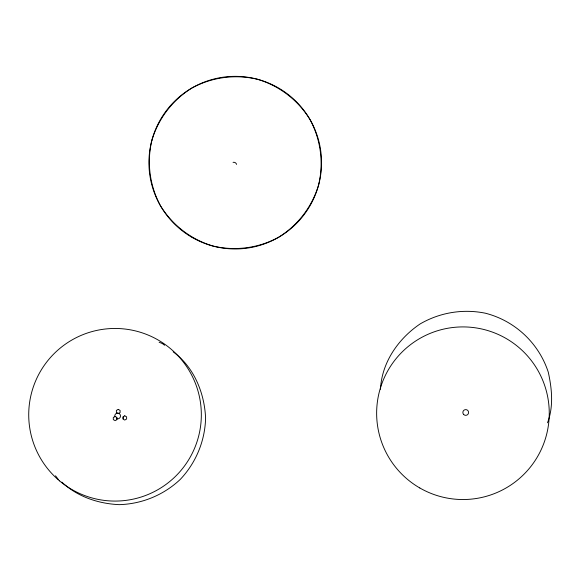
<?xml version="1.0" encoding="UTF-8"?>
<svg xmlns="http://www.w3.org/2000/svg" width="581" height="581" viewBox="0 0 581 581"><rect width="100%" height="100%" fill="white"/><g stroke="black" fill="none" stroke-linecap="round" stroke-linejoin="round"><path stroke-width="0.87" d="M380.49 389.27C381.695 362.559 398.37 338.592 420.136 323.937C439.824 312.476 462.992 308.664 485.317 313.195C514.94 320.727 538.863 343.153 548.29 372.225C551.921 388.754 553.729 406.656 547.505 422.779M159.114 342.216L162.44 343.596L164.59 345.245M173.167 351.825C193.981 367.047 204.592 393.054 205.594 418.342C204.94 441.11 195.95 462.803 180.313 479.369C163.748 495.005 142.054 503.988 119.287 504.649C98.24 503.72 77.382 496.697 61.833 482.114M55.515 475.795L58.26 479.369M123.31 417.107L123.31 418.785M116.599 417.688L116.599 419.373M114.936 416.969A2.876 2.876 0 0 1 117.384 413.12A2.876 2.876 0 0 1 120.47 416.483A2.876 2.876 0 0 1 116.418 418.596M233.054 162.368A2.876 2.876 0 0 1 236.576 164.408M151.866 140.319C146.608 162.484 149.673 185.76 160.487 205.812C172.448 225.203 191.069 239.495 212.893 246.024C235.058 251.282 258.342 248.218 278.386 237.404C297.777 225.45 312.07 206.821 318.599 184.998C323.857 162.833 320.792 139.556 309.978 119.504C298.024 100.114 279.396 85.821 257.572 79.292C235.407 74.034 212.13 77.099 192.079 87.913C172.688 99.867 158.395 118.495 151.866 140.319M118.248 409.365L116.396 410.433L116.396 412.561L118.248 413.628L120.093 412.561L120.093 410.433L118.248 409.365M115.147 416.395L113.295 417.463L113.295 419.598L115.147 420.666L116.992 419.598L116.992 417.463L115.147 416.395M124.77 415.807L122.918 416.875L122.918 419.01L124.77 420.078L126.614 419.01L126.614 416.875L124.77 415.807M59.552 480.886A86.308 86.308 0 0 0 200.024 429.758A86.308 86.308 0 0 0 85.509 333.668A86.308 86.308 0 0 0 59.552 480.886M463.689 414.507A2.876 2.876 0 0 0 468.504 413.222A2.876 2.876 0 0 0 464.982 409.699A2.876 2.876 0 0 0 463.689 414.507M419.794 487.967A86.308 86.308 0 0 0 549.256 413.222A86.308 86.308 0 0 0 419.794 338.476A86.308 86.308 0 0 0 419.794 487.967M192.079 237.404A86.308 86.308 0 0 0 321.54 162.658A86.308 86.308 0 0 0 192.079 87.913A86.308 86.308 0 0 0 192.079 237.404"/></g></svg>
